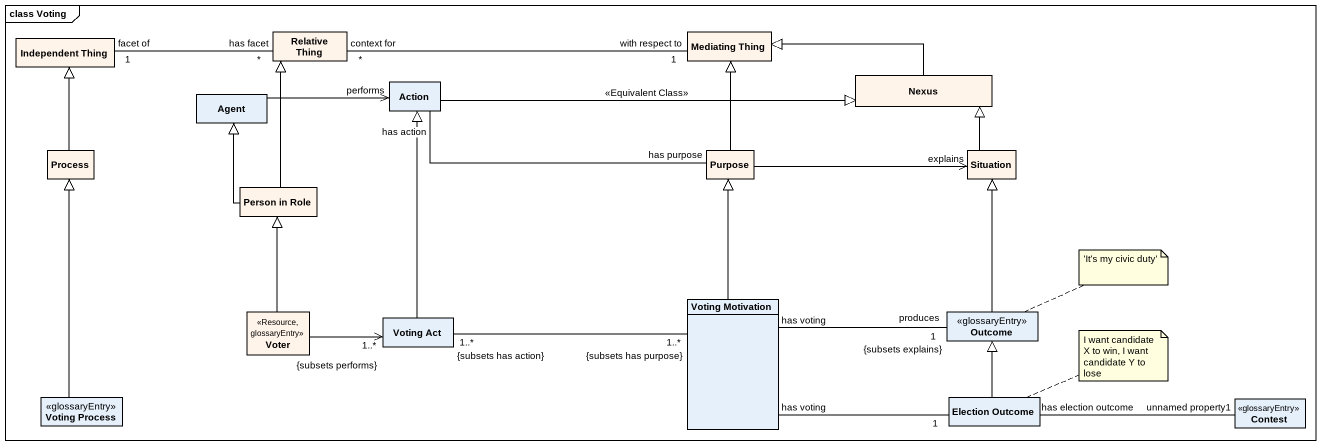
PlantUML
@startuml
mainframe class Voting
hide circle
hide empty members
class "Independent Thing" as Independent_Thing #FFF4EA
class "Relative Thing" as Relative_Thing #FFF4EA
class "Mediating Thing" as Mediating_Thing #FFF4EA
class "Action" as Action_
class Nexus #FFF4EA
class "Agent" as Agent_
class "Process" as Process_ #FFF4EA
class Purpose #FFF4EA
class Situation #FFF4EA
class "Person in Role" as Person_in_Role #FFF4EA
class Voter <<Resource, glossaryEntry>> #FFF4EA
class "Voting Act" as Voting_Act
class "Voting Motivation" as Voting_Motivation
class Outcome <<glossaryEntry>>
class "Voting Process" as Voting_Process <<glossaryEntry>>
class "Election Outcome" as Election_Outcome
class Contest <<glossaryEntry>>
Independent_Thing "facet of\n1" -right- "has facet\n*" Relative_Thing
Relative_Thing "context for\n*" -right- "with respect to\n1" Mediating_Thing
Action_ -right-|> Nexus : <<Equivalent Class>>
Action_ "has action" -right- "has purpose" Purpose
Nexus -left-|> Mediating_Thing
Agent_ -right-> "performs" Action_
Process_ -up-|> Independent_Thing
Purpose -up-|> Mediating_Thing
Purpose -right-> "explains" Situation
Situation -up-|> Nexus
Person_in_Role -up-|> Relative_Thing
Person_in_Role -up-|> Agent_
Voter -up-|> Person_in_Role
Voter -right-> "1..*\n{subsets performs}" Voting_Act
Voting_Act -up-|> Action_
Voting_Act "1..*\n{subsets has action}" -right- "1..*\n{subsets has purpose}" Voting_Motivation
Voting_Motivation -up-|> Purpose
Voting_Motivation "has voting" -right- "1" Election_Outcome
Outcome -up-|> Situation
Outcome "produces\n1\n{subsets explains}" -left- "has voting" Voting_Motivation
Voting_Process -up-|> Process_
Election_Outcome -up-|> Outcome
Election_Outcome "has election outcome" -right- "unnamed property1" Contest
note right of Outcome : 'It's my civic duty'
note right of Election_Outcome : I want candidate X to win, I want candidate Y to lose
@enduml
